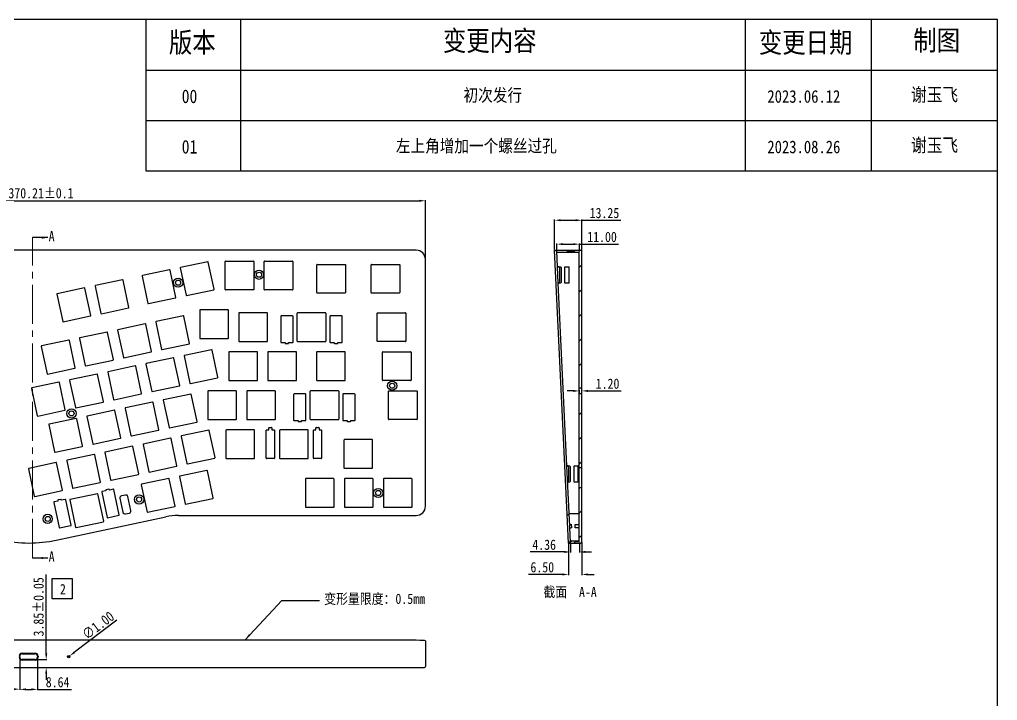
# Model space of a CAD drawing. Header units: millimetres. Extents: x 207 to 1122, y -188 to 518.
# Drawn here: x 644.2 to 1121.7, y 126 to 458.5 of the extents above; entities that cross this region are included whole.
import ezdxf

# ---------------------------------------------------------------- set-up
doc = ezdxf.new("R2010")
doc.units = ezdxf.units.MM
doc.header["$PDMODE"] = 3
doc.header["$PDSIZE"] = 8
doc.linetypes.add('CENTER2', pattern=[28.575, 19.05, -3.175, 3.175, -3.175])
doc.layers.get('0').update_dxf_attribs({"linetype": 'CONTINUOUS'})
doc.layers.get('Defpoints').update_dxf_attribs({"linetype": 'CONTINUOUS'})
doc.layers.add('中心线', color=1, linetype='CENTER2', lineweight=20)
for name, color, linetype in [('产品图形', 7, 'CONTINUOUS'), ('图框', 7, 'CONTINUOUS'), ('标注尺寸', 2, 'CONTINUOUS')]:
    doc.layers.add(name, color=color, linetype=linetype)
doc.styles.get("Standard").update_dxf_attribs({"font": '', "width": 0.85, "height": 5})
doc.styles.get('Standard').set_extended_font_data('SimSun')
doc.dimstyles.get("Standard").update_dxf_attribs({"dimtxt": 5, "dimasz": 3, "dimexe": 0.3, "dimexo": 0.3, "dimgap": 1, "dimtad": 1, "dimzin": 1, "dimdsep": 46, "dimtxsty": 'Standard', "dimcen": 0.09, "dimclrd": 3, "dimclre": 3, "dimclrt": 3, "dimadec": 0, "dimazin": 2, "dimtp": 0.01, "dimtm": 0.01, "dimtfac": 1, "dimtofl": 0, "dimtmove": 0, "dimatfit": 3, "dimfxl": 0, "dimtolj": 1, "dimarcsym": 0})

# ---------------------------------------------------------------- blocks, each defined once
blk = doc.blocks.new('*D28')
at = {"layer": 'Defpoints', "color": 0}
for p in [(842.37, 369.98), (472.16, 341.38), (842.37, 341.38)]:
    blk.add_point(p, dxfattribs=at)
at = {"layer": '标注尺寸', "color": 3, "lineweight": -2}
for p, q in [((472.16, 341.68), (472.16, 370.28)), ((475.16, 369.98), (839.37, 369.98)), ((842.37, 341.68), (842.37, 370.28))]:
    blk.add_line(p, q, dxfattribs=at)
at = {"layer": '标注尺寸', "color": 3}
for points in [[(475.16, 370.48), (475.16, 369.48), (472.16, 369.98)], [(839.37, 370.48), (839.37, 369.48), (842.37, 369.98)]]:
    blk.add_solid(points, dxfattribs=at)
at = {"layer": '标注尺寸', "color": 3, "insert": (654.69, 373.68), "char_height": 5, "attachment_point": 5}
blk.add_mtext('\\A1;370.21%%P0.1', dxfattribs=at)
blk = doc.blocks.new('*D36')
at = {"layer": 'Defpoints', "color": 0}
for p in [(667.83, 147.1), (668.62, 147.7)]:
    blk.add_point(p, dxfattribs=at)
at = {"layer": '标注尺寸', "color": 3, "lineweight": -2}
for p, q in [((691.74, 165.24), (671.01, 149.52)), ((668.14, 147.4), (668.32, 147.4)), ((668.23, 147.31), (668.23, 147.49))]:
    blk.add_line(p, q, dxfattribs=at)
at = {"layer": '标注尺寸', "color": 3}
blk.add_solid([(670.71, 149.92), (671.32, 149.12), (668.62, 147.7)], dxfattribs=at)
at = {"layer": '标注尺寸', "color": 3, "insert": (682.58, 162.68), "char_height": 5, "attachment_point": 5, "rotation": 37.1842}
blk.add_mtext('\\A1;∅1.00', dxfattribs=at)
blk = doc.blocks.new('*D40')
at = {"layer": 'Defpoints', "color": 0}
for p in [(917.54, 348.81), (906.53, 344.88), (917.54, 344.88)]:
    blk.add_point(p, dxfattribs=at)
at = {"layer": '标注尺寸', "color": 3, "lineweight": -2}
for p, q in [((906.53, 345.18), (906.53, 349.11)), ((909.53, 348.81), (914.54, 348.81)), ((917.54, 345.18), (917.54, 349.11)), ((917.54, 348.81), (936.73, 348.81))]:
    blk.add_line(p, q, dxfattribs=at)
at = {"layer": '标注尺寸', "color": 3}
for points in [[(909.53, 349.31), (909.53, 348.31), (906.53, 348.81)], [(914.54, 349.31), (914.54, 348.31), (917.54, 348.81)]]:
    blk.add_solid(points, dxfattribs=at)
at = {"layer": '标注尺寸', "color": 3, "insert": (928.63, 352.31), "char_height": 5, "attachment_point": 5}
blk.add_mtext('\\A1;11.00', dxfattribs=at)
blk = doc.blocks.new('*D41')
at = {"layer": 'Defpoints', "color": 0}
for p in [(905.48, 360.49), (905.48, 345.88), (918.74, 345.38)]:
    blk.add_point(p, dxfattribs=at)
at = {"layer": '标注尺寸', "color": 3, "lineweight": -2}
for p, q in [((905.48, 346.18), (905.48, 360.79)), ((908.48, 360.49), (915.74, 360.49)), ((918.74, 345.68), (918.74, 360.79)), ((918.74, 360.49), (937.86, 360.49))]:
    blk.add_line(p, q, dxfattribs=at)
at = {"layer": '标注尺寸', "color": 3}
for points in [[(908.48, 360.99), (908.48, 359.99), (905.48, 360.49)], [(915.74, 360.99), (915.74, 359.99), (918.74, 360.49)]]:
    blk.add_solid(points, dxfattribs=at)
at = {"layer": '标注尺寸', "color": 3, "insert": (929.8, 363.99), "char_height": 5, "attachment_point": 5}
blk.add_mtext('\\A1;13.25', dxfattribs=at)
blk = doc.blocks.new('*D42')
at = {"layer": 'Defpoints', "color": 0}
for p in [(913.18, 203.29), (917.54, 203.39), (913.18, 198.52)]:
    blk.add_point(p, dxfattribs=at)
at = {"layer": '标注尺寸', "color": 3, "lineweight": -2}
for p, q in [((913.18, 202.99), (913.18, 198.22)), ((917.54, 203.09), (917.54, 198.22)), ((910.18, 198.52), (893.55, 198.52)), ((920.54, 198.52), (923.54, 198.52))]:
    blk.add_line(p, q, dxfattribs=at)
at = {"layer": '标注尺寸', "color": 3}
for points in [[(910.18, 199.02), (910.18, 198.02), (913.18, 198.52)], [(920.54, 199.02), (920.54, 198.02), (917.54, 198.52)]]:
    blk.add_solid(points, dxfattribs=at)
at = {"layer": '标注尺寸', "color": 3, "insert": (900.36, 202.02), "char_height": 5, "attachment_point": 5}
blk.add_mtext('\\A1;4.36', dxfattribs=at)
blk = doc.blocks.new('*D43')
at = {"layer": 'Defpoints', "color": 0}
for p in [(912.24, 202.89), (918.74, 203.39), (918.74, 187.54)]:
    blk.add_point(p, dxfattribs=at)
at = {"layer": '标注尺寸', "color": 3, "lineweight": -2}
for p, q in [((912.24, 202.59), (912.24, 187.24)), ((918.74, 203.09), (918.74, 187.24)), ((909.24, 187.54), (892.67, 187.54)), ((921.74, 187.54), (924.74, 187.54))]:
    blk.add_line(p, q, dxfattribs=at)
at = {"layer": '标注尺寸', "color": 3}
for points in [[(909.24, 188.04), (909.24, 187.04), (912.24, 187.54)], [(921.74, 188.04), (921.74, 187.04), (918.74, 187.54)]]:
    blk.add_solid(points, dxfattribs=at)
at = {"layer": '标注尺寸', "color": 3, "insert": (899.45, 191.04), "char_height": 5, "attachment_point": 5}
blk.add_mtext('\\A1;6.50', dxfattribs=at)
blk = doc.blocks.new('*D44')
at = {"layer": 'Defpoints', "color": 0}
for p in [(918.74, 277.15), (917.54, 275.82), (918.74, 275.82)]:
    blk.add_point(p, dxfattribs=at)
at = {"layer": '标注尺寸', "color": 3, "lineweight": -2}
for p, q in [((914.54, 277.15), (911.54, 277.15)), ((917.54, 276.12), (917.54, 277.45)), ((918.74, 276.12), (918.74, 277.45)), ((921.74, 277.15), (937.89, 277.15))]:
    blk.add_line(p, q, dxfattribs=at)
at = {"layer": '标注尺寸', "color": 3}
for points in [[(914.54, 277.65), (914.54, 276.65), (917.54, 277.15)], [(921.74, 277.65), (921.74, 276.65), (918.74, 277.15)]]:
    blk.add_solid(points, dxfattribs=at)
at = {"layer": '标注尺寸', "color": 3, "insert": (931.32, 280.65), "char_height": 5, "attachment_point": 5}
blk.add_mtext('\\A1;1.20', dxfattribs=at)
blk = doc.blocks.new('*D64')
at = {"layer": 'Defpoints', "color": 0}
for p in [(648.66, 145.97), (657.25, 142.12), (657.26, 142.12)]:
    blk.add_point(p, dxfattribs=at)
at = {"layer": '标注尺寸', "color": 3, "lineweight": -2}
for p, q in [((657.25, 148.97), (657.25, 187.56)), ((648.96, 145.97), (657.55, 145.97)), ((656.96, 142.12), (656.95, 142.12)), ((657.25, 139.12), (657.25, 136.12))]:
    blk.add_line(p, q, dxfattribs=at)
at = {"layer": '标注尺寸', "color": 3}
for points in [[(656.75, 148.97), (657.75, 148.97), (657.25, 145.97)], [(656.75, 139.12), (657.75, 139.12), (657.25, 142.12)]]:
    blk.add_solid(points, dxfattribs=at)
at = {"layer": '标注尺寸', "color": 3, "insert": (653.55, 171.73), "char_height": 5, "attachment_point": 5, "rotation": 90}
blk.add_mtext('\\A1;3.85%%P0.05', dxfattribs=at)
blk = doc.blocks.new('*D65')
at = {"layer": 'Defpoints', "color": 0}
for p in [(644.34, 147.12), (472.16, 142.62), (472.16, 131.53)]:
    blk.add_point(p, dxfattribs=at)
at = {"layer": '标注尺寸', "color": 3, "lineweight": -2}
for p, q in [((644.34, 146.82), (644.34, 131.23)), ((472.16, 142.32), (472.16, 131.23)), ((641.34, 131.53), (475.16, 131.53))]:
    blk.add_line(p, q, dxfattribs=at)
at = {"layer": '标注尺寸', "color": 3}
for points in [[(475.16, 132.03), (475.16, 131.03), (472.16, 131.53)], [(641.34, 132.03), (641.34, 131.03), (644.34, 131.53)]]:
    blk.add_solid(points, dxfattribs=at)
at = {"layer": '标注尺寸', "color": 3, "insert": (558.25, 135.03), "char_height": 5, "attachment_point": 5}
blk.add_mtext('\\A1;172.18', dxfattribs=at)
blk = doc.blocks.new('*D66')
at = {"layer": 'Defpoints', "color": 0}
for p in [(644.34, 147.12), (652.98, 147.12), (652.98, 131.43)]:
    blk.add_point(p, dxfattribs=at)
at = {"layer": '标注尺寸', "color": 3, "lineweight": -2}
for p, q in [((644.34, 146.82), (644.34, 131.13)), ((652.98, 146.82), (652.98, 131.13)), ((647.34, 131.43), (649.98, 131.43)), ((652.98, 131.43), (669.66, 131.43))]:
    blk.add_line(p, q, dxfattribs=at)
at = {"layer": '标注尺寸', "color": 3}
for points in [[(647.34, 131.93), (647.34, 130.93), (644.34, 131.43)], [(649.98, 131.93), (649.98, 130.93), (652.98, 131.43)]]:
    blk.add_solid(points, dxfattribs=at)
at = {"layer": '标注尺寸', "color": 3, "insert": (662.82, 134.93), "char_height": 5, "attachment_point": 5}
blk.add_mtext('\\A1;8.64', dxfattribs=at)

msp = doc.modelspace()

# ---------------------------------------------------------------- hatches: boundary and pattern name
at = {"linetype": 'Continuous'}
h = msp.add_hatch(dxfattribs=at)
h.set_pattern_fill('XSEC0001', color=2, scale=8.482561, angle=45, style=0, pattern_type=0)
h.set_pattern_definition([(45, (141.697, -150.428), (-5.99808, 5.99808), [])])
edge = h.paths.add_edge_path()
edge.add_line((918.736, 203.395), (918.736, 229.923))
edge.add_arc((918.236, 203.395), 0.5, 270, 360)
edge.add_line((912.236, 202.895), (918.236, 202.895))
edge.add_line((912.236, 202.895), (912.217, 203.295))
edge.add_line((913.181, 203.295), (912.217, 203.295))
edge.add_line((914.115, 203.895), (913.181, 203.295))
edge.add_line((915.536, 203.895), (914.115, 203.895))
edge.add_line((915.536, 203.895), (915.536, 203.395))
edge.add_line((917.536, 203.395), (915.536, 203.395))
edge.add_line((917.536, 203.395), (917.536, 229.923))
edge.add_line((917.536, 229.923), (918.736, 229.923))
edge = h.paths.add_edge_path()
edge.add_line((918.736, 239.719), (918.736, 275.816))
edge.add_line((917.536, 239.719), (918.736, 239.719))
edge.add_line((917.536, 239.719), (917.536, 275.816))
edge.add_line((917.536, 275.816), (918.736, 275.816))
edge = h.paths.add_edge_path()
edge.add_line((918.736, 278.672), (918.736, 345.381))
edge.add_line((917.536, 278.672), (918.736, 278.672))
edge.add_line((917.536, 278.672), (917.536, 344.881))
edge.add_line((917.536, 344.881), (915.136, 344.881))
edge.add_line((915.136, 344.881), (915.136, 345.381))
edge.add_line((915.636, 345.881), (915.136, 345.381))
edge.add_line((915.636, 345.881), (918.236, 345.881))
edge.add_arc((918.236, 345.381), 0.5, 0, 90)
edge = h.paths.add_edge_path()
edge.add_line((905.485, 345.881), (911.276, 345.881))
edge.add_line((911.276, 345.881), (911.776, 345.381))
edge.add_line((911.776, 344.881), (911.776, 345.381))
edge.add_line((911.776, 344.881), (906.533, 344.881))
edge.add_line((906.533, 344.881), (906.505, 345.481))
edge.add_line((906.505, 345.481), (905.504, 345.481))
edge.add_line((905.504, 345.481), (905.485, 345.881))

# ---------------------------------------------------------------- linework, layer by layer
at = {"color": 7, "linetype": 'Continuous'}
for p, q in [((837.868, 345.881), (476.659, 345.881)), ((911.578, 216.828), (905.485, 345.881)), ((905.485, 345.881), (918.236, 345.881)), ((906.505, 345.481), (905.504, 345.481)), ((907.245, 329.807), (906.505, 345.481)), ((906.533, 344.881), (917.536, 344.881)), ((911.276, 345.881), (911.776, 345.381)), ((911.776, 344.881), (911.776, 345.381)), ((915.136, 345.381), (911.776, 345.381)), ((915.636, 345.881), (915.136, 345.381)), ((915.136, 344.881), (915.136, 345.381)), ((917.536, 203.395), (917.536, 344.881)), ((918.736, 203.395), (918.736, 345.381)), ((736.157, 340.241), (722.854, 337.411)), ((739.224, 326.784), (736.394, 340.087)), ((744.62, 326.681), (744.62, 340.281)), ((744.82, 340.481), (758.42, 340.481)), ((758.62, 340.281), (758.62, 326.481)), ((763.67, 326.681), (763.67, 340.281)), ((763.87, 340.481), (777.47, 340.481)), ((777.67, 340.281), (777.67, 326.681)), ((842.368, 220.836), (842.368, 341.381)), ((717.524, 336.276), (704.221, 333.446)), ((720.591, 322.82), (717.761, 336.122)), ((722.7, 337.173), (725.531, 323.871)), ((789.319, 325.136), (789.319, 338.736)), ((789.519, 338.936), (803.319, 338.936)), ((803.319, 338.936), (803.319, 325.136)), ((815.864, 325.136), (815.864, 338.736)), ((816.064, 338.936), (829.664, 338.936)), ((829.864, 338.736), (829.864, 325.136)), ((907.767, 337.76), (906.869, 337.76)), ((907.885, 337.26), (907.885, 330.26)), ((908.885, 330.26), (908.885, 337.26)), ((910.536, 329.736), (910.536, 337.736)), ((910.536, 337.736), (912.536, 337.736)), ((912.536, 329.736), (912.536, 337.736)), ((694.563, 331.391), (681.26, 328.561)), ((697.63, 317.935), (694.8, 331.237)), ((704.067, 333.209), (706.898, 319.907)), ((911.457, 240.605), (907.247, 329.76)), ((907.767, 329.76), (907.247, 329.76)), ((912.536, 329.736), (910.536, 329.736)), ((675.93, 327.427), (662.627, 324.597)), ((678.997, 313.971), (676.167, 327.273)), ((681.106, 328.324), (683.936, 315.022)), ((725.768, 323.717), (739.07, 326.547)), ((758.62, 326.481), (744.82, 326.481)), ((777.47, 326.481), (763.87, 326.481)), ((803.119, 324.936), (789.519, 324.936)), ((829.664, 324.936), (816.064, 324.936)), ((662.473, 324.36), (665.303, 311.058)), ((707.135, 319.753), (720.437, 322.583)), ((684.174, 314.868), (697.476, 317.698)), ((732.218, 316.536), (732.218, 302.936)), ((746.018, 316.736), (732.418, 316.736)), ((746.218, 302.936), (746.218, 316.536)), ((765.068, 315.266), (751.468, 315.266)), ((793.618, 315.266), (780.018, 315.266)), ((819.064, 315.266), (832.664, 315.266)), ((665.541, 310.904), (678.843, 313.734)), ((710.767, 310.751), (713.597, 297.448)), ((724.223, 313.818), (710.921, 310.988)), ((727.29, 300.362), (724.46, 313.664)), ((751.268, 315.066), (751.268, 301.466)), ((765.268, 301.466), (765.268, 315.066)), ((771.768, 313.573), (771.768, 300.973)), ((777.568, 313.773), (771.968, 313.773)), ((777.768, 300.973), (777.768, 313.573)), ((779.818, 301.466), (779.818, 315.066)), ((793.818, 315.066), (793.818, 301.466)), ((795.768, 313.573), (795.768, 300.973)), ((801.568, 313.773), (795.968, 313.773)), ((801.768, 300.973), (801.768, 313.573)), ((818.864, 301.466), (818.864, 315.066)), ((832.864, 315.066), (832.864, 301.466)), ((686.957, 305.89), (673.655, 303.059)), ((690.024, 292.433), (687.194, 305.736)), ((692.134, 306.786), (694.964, 293.484)), ((705.59, 309.854), (692.288, 307.024)), ((708.657, 296.397), (705.827, 309.7)), ((668.324, 301.925), (655.022, 299.095)), ((671.391, 288.469), (668.561, 301.771)), ((673.501, 302.822), (676.331, 289.52)), ((732.418, 302.736), (746.018, 302.736)), ((751.468, 301.266), (765.068, 301.266)), ((780.018, 301.266), (793.618, 301.266)), ((832.664, 301.266), (819.064, 301.266)), ((654.868, 298.858), (657.698, 285.556)), ((695.201, 293.33), (708.503, 296.16)), ((713.834, 297.294), (727.136, 300.124)), ((738.017, 297.276), (724.715, 294.446)), ((741.084, 283.82), (738.254, 297.122)), ((746.418, 296.016), (746.418, 282.416)), ((760.218, 296.216), (746.618, 296.216)), ((760.418, 282.416), (760.418, 296.016)), ((765.468, 296.016), (765.468, 282.416)), ((779.268, 296.216), (765.668, 296.216)), ((771.968, 300.773), (773.918, 300.773)), ((773.918, 300.773), (773.918, 300.473)), ((774.118, 300.273), (775.418, 300.273)), ((775.618, 300.773), (777.568, 300.773)), ((775.618, 300.473), (775.618, 300.773)), ((779.468, 282.416), (779.468, 296.016)), ((789.268, 296.016), (789.268, 282.416)), ((803.068, 296.216), (789.468, 296.216)), ((795.968, 300.773), (797.918, 300.773)), ((797.918, 300.773), (797.918, 300.473)), ((798.118, 300.273), (799.418, 300.273)), ((799.618, 300.773), (801.568, 300.773)), ((799.618, 300.473), (799.618, 300.773)), ((803.268, 282.416), (803.268, 296.016)), ((821.368, 282.416), (821.368, 296.016)), ((821.568, 296.216), (835.168, 296.216)), ((835.368, 296.016), (835.368, 282.416)), ((676.568, 289.366), (689.87, 292.196)), ((719.384, 293.312), (706.082, 290.482)), ((722.451, 279.856), (719.621, 293.158)), ((724.561, 294.209), (727.391, 280.907)), ((657.935, 285.402), (671.237, 288.232)), ((700.751, 289.348), (687.449, 286.518)), ((703.818, 275.892), (700.988, 289.194)), ((705.928, 290.245), (708.758, 276.942)), ((668.662, 282.316), (671.492, 269.014)), ((682.118, 285.384), (668.816, 282.554)), ((685.185, 271.927), (682.355, 285.23)), ((687.295, 286.281), (690.125, 272.978)), ((727.628, 280.753), (740.93, 283.583)), ((746.618, 282.216), (760.218, 282.216)), ((765.668, 282.216), (779.268, 282.216)), ((789.468, 282.216), (803.068, 282.216)), ((835.168, 282.216), (821.568, 282.216)), ((650.029, 278.352), (652.859, 265.05)), ((663.485, 281.42), (650.183, 278.589)), ((666.552, 267.963), (663.722, 281.266)), ((708.995, 276.788), (722.297, 279.619)), ((736.118, 276.966), (736.118, 263.366)), ((749.918, 277.166), (736.318, 277.166)), ((750.118, 263.366), (750.118, 276.966)), ((755.168, 276.966), (755.168, 263.366)), ((768.968, 277.166), (755.368, 277.166)), ((769.168, 263.366), (769.168, 276.966)), ((786.098, 263.366), (786.098, 276.966)), ((799.898, 277.166), (786.298, 277.166)), ((800.098, 276.966), (800.098, 263.366)), ((824.368, 263.366), (824.368, 276.966)), ((824.568, 277.166), (838.168, 277.166)), ((838.368, 276.966), (838.368, 263.366)), ((917.536, 278.672), (918.736, 278.672)), ((690.362, 272.824), (703.664, 275.654)), ((714.401, 272.571), (717.231, 259.269)), ((727.857, 275.638), (714.555, 272.808)), ((730.925, 262.182), (728.095, 275.484)), ((778.048, 275.473), (778.048, 262.873)), ((783.848, 275.673), (778.248, 275.673)), ((784.048, 262.873), (784.048, 275.473)), ((802.048, 275.473), (802.048, 262.873)), ((807.848, 275.673), (802.248, 275.673)), ((808.048, 262.873), (808.048, 275.473)), ((917.536, 275.816), (918.736, 275.816)), ((653.096, 264.896), (666.398, 267.726)), ((671.729, 268.86), (685.031, 271.69)), ((690.591, 267.71), (677.289, 264.88)), ((693.659, 254.254), (690.829, 267.556)), ((695.768, 268.607), (698.598, 255.305)), ((709.224, 271.674), (695.922, 268.844)), ((712.292, 258.218), (709.462, 271.52)), ((671.958, 263.746), (658.656, 260.916)), ((675.026, 250.29), (672.196, 263.592)), ((677.135, 264.643), (679.965, 251.34)), ((736.318, 263.166), (749.918, 263.166)), ((755.368, 263.166), (768.968, 263.166)), ((778.248, 262.673), (780.198, 262.673)), ((780.198, 262.673), (780.198, 262.373)), ((781.898, 262.673), (783.848, 262.673)), ((781.898, 262.373), (781.898, 262.673)), ((786.298, 263.166), (799.898, 263.166)), ((802.248, 262.673), (804.198, 262.673)), ((804.198, 262.673), (804.198, 262.373)), ((805.898, 262.673), (807.848, 262.673)), ((805.898, 262.373), (805.898, 262.673)), ((838.168, 263.166), (824.568, 263.166)), ((658.502, 260.679), (661.332, 247.376)), ((698.835, 255.151), (712.138, 257.981)), ((717.468, 259.115), (730.771, 261.945)), ((736.604, 258.023), (723.302, 255.193)), ((739.672, 244.567), (736.842, 257.869)), ((745.018, 257.916), (745.018, 244.316)), ((758.818, 258.116), (745.218, 258.116)), ((759.018, 244.316), (759.018, 257.916)), ((764.718, 244.316), (764.718, 257.916)), ((764.918, 258.116), (765.968, 258.116)), ((765.968, 258.116), (765.968, 259.166)), ((766.168, 259.366), (767.268, 259.366)), ((767.468, 259.166), (767.468, 258.116)), ((767.468, 258.116), (768.518, 258.116)), ((768.718, 257.916), (768.718, 244.316)), ((771.218, 257.916), (771.218, 244.316)), ((785.018, 258.116), (771.418, 258.116)), ((780.398, 262.173), (781.698, 262.173)), ((785.218, 244.316), (785.218, 257.916)), ((787.718, 244.316), (787.718, 257.916)), ((787.918, 258.116), (788.968, 258.116)), ((788.968, 258.116), (788.968, 259.166)), ((789.168, 259.366), (790.268, 259.366)), ((790.468, 259.166), (790.468, 258.116)), ((790.468, 258.116), (791.518, 258.116)), ((791.718, 257.916), (791.718, 244.316)), ((804.398, 262.173), (805.698, 262.173)), ((680.202, 251.186), (693.505, 254.017)), ((717.971, 254.059), (704.669, 251.229)), ((721.039, 240.603), (718.209, 253.905)), ((723.148, 254.956), (725.978, 241.653)), ((802.618, 253.166), (802.618, 239.566)), ((816.418, 253.366), (802.818, 253.366)), ((816.618, 239.566), (816.618, 253.166)), ((661.569, 247.222), (674.872, 250.052)), ((699.338, 250.095), (686.036, 247.265)), ((702.406, 236.638), (699.576, 249.941)), ((704.515, 250.991), (707.345, 237.689)), ((680.705, 246.13), (667.403, 243.3)), ((683.773, 232.674), (680.943, 245.976)), ((685.882, 247.027), (688.712, 233.725)), ((726.215, 241.499), (739.518, 244.329)), ((745.218, 244.116), (758.818, 244.116)), ((768.518, 244.116), (764.918, 244.116)), ((771.418, 244.116), (785.018, 244.116)), ((791.518, 244.116), (787.918, 244.116)), ((648.616, 239.099), (651.446, 225.797)), ((662.073, 242.166), (648.77, 239.336)), ((665.14, 228.71), (662.31, 242.012)), ((667.249, 243.063), (670.079, 229.761)), ((707.582, 237.535), (720.885, 240.365)), ((802.818, 239.366), (816.418, 239.366)), ((912.057, 240.605), (911.457, 240.605)), ((912.552, 217.414), (911.458, 240.571)), ((912.175, 240.105), (912.175, 233.105)), ((913.175, 233.105), (913.175, 240.105)), ((915.036, 240.581), (917.036, 240.581)), ((915.036, 232.581), (915.036, 240.581)), ((917.036, 232.581), (917.036, 240.581)), ((917.536, 239.719), (918.736, 239.719)), ((688.949, 233.571), (702.252, 236.401)), ((717.087, 234.394), (703.785, 231.564)), ((720.155, 220.938), (717.325, 234.24)), ((722.264, 235.291), (725.094, 221.989)), ((735.72, 238.359), (722.418, 235.528)), ((738.788, 224.902), (735.958, 238.205)), ((783.768, 234.116), (783.768, 220.516)), ((797.568, 234.316), (783.968, 234.316)), ((797.768, 220.516), (797.768, 234.116)), ((802.818, 234.116), (802.818, 220.516)), ((816.618, 234.316), (803.018, 234.316)), ((816.818, 220.516), (816.818, 234.116)), ((821.868, 234.116), (821.868, 220.516)), ((835.668, 234.316), (822.068, 234.316)), ((835.868, 220.516), (835.868, 234.116)), ((670.316, 229.607), (683.619, 232.437)), ((687.807, 229.185), (686.536, 228.914)), ((703.631, 231.327), (706.461, 218.025)), ((912.057, 232.605), (911.835, 232.605)), ((917.036, 232.581), (915.036, 232.581)), ((917.536, 229.923), (918.736, 229.923)), ((651.684, 225.643), (664.986, 228.473)), ((682.244, 226.981), (668.942, 224.151)), ((685.311, 213.525), (682.481, 226.827)), ((684.383, 227.741), (687.005, 215.416)), ((686.411, 228.377), (684.537, 227.978)), ((686.394, 228.699), (686.411, 228.377)), ((690.014, 229.143), (688.073, 228.73)), ((688.073, 228.73), (688.073, 229.033)), ((692.873, 216.665), (690.251, 228.989)), ((693.255, 224.721), (694.712, 217.874)), ((695.982, 226.323), (694.025, 225.907)), ((698.624, 218.706), (697.168, 225.553)), ((725.331, 221.835), (738.634, 224.665)), ((660.908, 222.746), (663.53, 210.422)), ((662.936, 223.382), (661.062, 222.984)), ((662.919, 223.705), (662.936, 223.382)), ((664.333, 224.191), (663.061, 223.92)), ((666.54, 224.149), (664.598, 223.736)), ((664.598, 223.736), (664.598, 224.039)), ((669.399, 211.671), (666.777, 223.995)), ((668.788, 223.914), (671.618, 210.612)), ((706.698, 217.871), (720.001, 220.701)), ((783.968, 220.316), (797.568, 220.316)), ((803.018, 220.316), (816.618, 220.316)), ((822.068, 220.316), (835.668, 220.316)), ((662.163, 204.306), (715.62, 215.679)), ((687.242, 215.262), (692.719, 216.428)), ((695.898, 217.104), (697.854, 217.52)), ((721.863, 216.336), (837.868, 216.336)), ((911.583, 216.736), (912.584, 216.736)), ((912.236, 202.895), (911.583, 216.736)), ((912.556, 217.336), (917.536, 217.336)), ((912.841, 211.288), (912.556, 217.336)), ((663.767, 210.268), (669.245, 211.434)), ((671.855, 210.458), (685.157, 213.288)), ((912.864, 210.348), (912.82, 211.279)), ((913.217, 203.318), (912.885, 210.349)), ((913.809, 210.437), (913.738, 211.928)), ((915.536, 211.999), (917.536, 211.999)), ((915.536, 210.334), (915.536, 211.999)), ((917.536, 210.334), (915.536, 210.334)), ((913.181, 203.295), (912.217, 203.295)), ((912.236, 202.895), (918.236, 202.895)), ((914.115, 203.895), (913.181, 203.295)), ((913.19, 203.895), (917.536, 203.895)), ((915.536, 203.895), (915.536, 203.395)), ((917.536, 203.395), (915.536, 203.395)), ((837.868, 155.373), (476.659, 155.373)), ((842.368, 155.16), (842.368, 142.622)), ((645.486, 149.132), (651.826, 149.132)), ((645.486, 148.832), (651.826, 148.832)), ((644.336, 147.122), (644.336, 147.682)), ((651.826, 145.972), (645.486, 145.972)), ((651.826, 145.672), (645.486, 145.672)), ((652.976, 147.682), (652.976, 147.122)), ((653.276, 147.682), (653.276, 147.122)), ((472.659, 142.122), (841.868, 142.122))]:
    msp.add_line(p, q, dxfattribs=at)
for centre, radius in [((761.145, 333.881), 2.25), ((761.145, 333.881), 1.25), ((721.646, 329.997), 2.25), ((721.646, 329.997), 1.25), ((826.168, 279.691), 2.25), ((826.168, 279.691), 1.25), ((669.591, 266.158), 2.25), ((669.591, 266.158), 1.25), ((819.343, 227.316), 2.25), ((702.601, 224.156), 2.25), ((702.601, 224.156), 1.25), ((819.343, 227.316), 1.25), ((657.976, 214.662), 2.25), ((657.976, 214.662), 1.25), ((668.226, 147.402), 0.5)]:
    msp.add_circle(centre, radius, dxfattribs=at)
for centre, radius, start, end in [((837.868, 341.381), 4.5, 0, 90), ((918.236, 345.381), 0.5, 0, 90), ((736.198, 340.045), 0.2, 12.01059, 102.01059), ((744.82, 340.281), 0.2, 90, 180), ((758.42, 340.281), 0.2, 0, 90), ((763.87, 340.281), 0.2, 90, 180), ((777.47, 340.281), 0.2, 0, 90), ((717.565, 336.081), 0.2, 12.01059, 102.01059), ((722.896, 337.215), 0.2, 102.01059, 192.01059), ((789.519, 338.736), 0.2, 90, 180), ((816.064, 338.736), 0.2, 90, 180), ((829.664, 338.736), 0.2, 0, 90), ((694.604, 331.196), 0.2, 12.01059, 102.01059), ((704.263, 333.251), 0.2, 102.01059, 192.01059), ((675.971, 327.232), 0.2, 12.01059, 102.01059), ((681.302, 328.366), 0.2, 102.01059, 192.01059), ((739.028, 326.743), 0.2, 282.01059, 12.01059), ((744.82, 326.681), 0.2, 180, 270), ((763.87, 326.681), 0.2, 180, 270), ((777.47, 326.681), 0.2, 270, 0), ((789.519, 325.136), 0.2, 180, 270), ((803.119, 325.136), 0.2, 270, 0), ((816.064, 325.136), 0.2, 180, 270), ((829.664, 325.136), 0.2, 270, 0), ((662.669, 324.402), 0.2, 102.01059, 192.01059), ((707.093, 319.948), 0.2, 192.01059, 282.01059), ((720.395, 322.779), 0.2, 282.01059, 12.01059), ((725.726, 323.913), 0.2, 192.01059, 282.01059), ((697.434, 317.894), 0.2, 282.01059, 12.01059), ((732.418, 316.536), 0.2, 90, 180), ((746.018, 316.536), 0.2, 0, 90), ((751.468, 315.066), 0.2, 90, 180), ((765.068, 315.066), 0.2, 0, 90), ((780.018, 315.066), 0.2, 90, 180), ((793.618, 315.066), 0.2, 0, 90), ((819.064, 315.066), 0.2, 90, 180), ((832.664, 315.066), 0.2, 0, 90), ((665.499, 311.099), 0.2, 192.01059, 282.01059), ((678.801, 313.929), 0.2, 282.01059, 12.01059), ((684.132, 315.064), 0.2, 192.01059, 282.01059), ((710.962, 310.792), 0.2, 102.01059, 192.01059), ((724.265, 313.622), 0.2, 12.01059, 102.01059), ((771.968, 313.573), 0.2, 90, 180), ((777.568, 313.573), 0.2, 0, 90), ((795.968, 313.573), 0.2, 90, 180), ((801.568, 313.573), 0.2, 0, 90), ((686.999, 305.694), 0.2, 12.01059, 102.01059), ((692.329, 306.828), 0.2, 102.01059, 192.01059), ((705.632, 309.658), 0.2, 12.01059, 102.01059), ((668.366, 301.73), 0.2, 12.01059, 102.01059), ((673.696, 302.864), 0.2, 102.01059, 192.01059), ((732.418, 302.936), 0.2, 180, 270), ((746.018, 302.936), 0.2, 270, 0), ((751.468, 301.466), 0.2, 180, 270), ((765.068, 301.466), 0.2, 270, 0), ((771.968, 300.973), 0.2, 180, 270), ((777.568, 300.973), 0.2, 270, 0), ((780.018, 301.466), 0.2, 180, 270), ((793.618, 301.466), 0.2, 270, 0), ((795.968, 300.973), 0.2, 180, 270), ((801.568, 300.973), 0.2, 270, 0), ((819.064, 301.466), 0.2, 180, 270), ((832.664, 301.466), 0.2, 270, 0), ((655.063, 298.9), 0.2, 102.01059, 192.01059), ((708.462, 296.356), 0.2, 282.01059, 12.01059), ((713.792, 297.49), 0.2, 192.01059, 282.01059), ((727.095, 300.32), 0.2, 282.01059, 12.01059), ((738.059, 297.081), 0.2, 12.01059, 102.01059), ((746.618, 296.016), 0.2, 90, 180), ((760.218, 296.016), 0.2, 0, 90), ((765.668, 296.016), 0.2, 90, 180), ((774.118, 300.473), 0.2, 180, 270), ((775.418, 300.473), 0.2, 270, 0), ((779.268, 296.016), 0.2, 0, 90), ((789.468, 296.016), 0.2, 90, 180), ((798.118, 300.473), 0.2, 180, 270), ((799.418, 300.473), 0.2, 270, 0), ((803.068, 296.016), 0.2, 0, 90), ((821.568, 296.016), 0.2, 90, 180), ((835.168, 296.016), 0.2, 0, 90), ((689.829, 292.392), 0.2, 282.01059, 12.01059), ((695.159, 293.526), 0.2, 192.01059, 282.01059), ((719.426, 293.116), 0.2, 12.01059, 102.01059), ((724.756, 294.251), 0.2, 102.01059, 192.01059), ((671.196, 288.427), 0.2, 282.01059, 12.01059), ((676.526, 289.562), 0.2, 192.01059, 282.01059), ((687.49, 286.322), 0.2, 102.01059, 192.01059), ((700.793, 289.152), 0.2, 12.01059, 102.01059), ((706.123, 290.286), 0.2, 102.01059, 192.01059), ((657.893, 285.597), 0.2, 192.01059, 282.01059), ((668.857, 282.358), 0.2, 102.01059, 192.01059), ((682.16, 285.188), 0.2, 12.01059, 102.01059), ((740.889, 283.778), 0.2, 282.01059, 12.01059), ((746.618, 282.416), 0.2, 180, 270), ((760.218, 282.416), 0.2, 270, 0), ((765.668, 282.416), 0.2, 180, 270), ((779.268, 282.416), 0.2, 270, 0), ((789.468, 282.416), 0.2, 180, 270), ((803.068, 282.416), 0.2, 270, 0), ((821.568, 282.416), 0.2, 180, 270), ((835.168, 282.416), 0.2, 270, 0), ((650.224, 278.394), 0.2, 102.01059, 192.01059), ((663.527, 281.224), 0.2, 12.01059, 102.01059), ((708.953, 276.984), 0.2, 192.01059, 282.01059), ((722.256, 279.814), 0.2, 282.01059, 12.01059), ((727.586, 280.948), 0.2, 192.01059, 282.01059), ((736.318, 276.966), 0.2, 90, 180), ((749.918, 276.966), 0.2, 0, 90), ((755.368, 276.966), 0.2, 90, 180), ((768.968, 276.966), 0.2, 0, 90), ((786.298, 276.966), 0.2, 90, 180), ((799.898, 276.966), 0.2, 0, 90), ((824.568, 276.966), 0.2, 90, 180), ((838.168, 276.966), 0.2, 0, 90), ((690.32, 273.02), 0.2, 192.01059, 282.01059), ((703.623, 275.85), 0.2, 282.01059, 12.01059), ((714.597, 272.613), 0.2, 102.01059, 192.01059), ((727.899, 275.443), 0.2, 12.01059, 102.01059), ((778.248, 275.473), 0.2, 90, 180), ((783.848, 275.473), 0.2, 0, 90), ((802.248, 275.473), 0.2, 90, 180), ((807.848, 275.473), 0.2, 0, 90), ((666.357, 267.922), 0.2, 282.01059, 12.01059), ((671.687, 269.056), 0.2, 192.01059, 282.01059), ((684.99, 271.886), 0.2, 282.01059, 12.01059), ((690.633, 267.514), 0.2, 12.01059, 102.01059), ((695.964, 268.649), 0.2, 102.01059, 192.01059), ((709.266, 271.479), 0.2, 12.01059, 102.01059), ((653.055, 265.092), 0.2, 192.01059, 282.01059), ((672, 263.55), 0.2, 12.01059, 102.01059), ((677.331, 264.684), 0.2, 102.01059, 192.01059), ((736.318, 263.366), 0.2, 180, 270), ((749.918, 263.366), 0.2, 270, 0), ((755.368, 263.366), 0.2, 180, 270), ((768.968, 263.366), 0.2, 270, 0), ((778.248, 262.873), 0.2, 180, 270), ((783.848, 262.873), 0.2, 270, 0), ((786.298, 263.366), 0.2, 180, 270), ((799.898, 263.366), 0.2, 270, 0), ((802.248, 262.873), 0.2, 180, 270), ((807.848, 262.873), 0.2, 270, 0), ((824.568, 263.366), 0.2, 180, 270), ((838.168, 263.366), 0.2, 270, 0), ((658.698, 260.72), 0.2, 102.01059, 192.01059), ((712.096, 258.176), 0.2, 282.01059, 12.01059), ((717.427, 259.31), 0.2, 192.01059, 282.01059), ((730.729, 262.14), 0.2, 282.01059, 12.01059), ((736.646, 257.827), 0.2, 12.01059, 102.01059), ((745.218, 257.916), 0.2, 90, 180), ((758.818, 257.916), 0.2, 0, 90), ((764.918, 257.916), 0.2, 90, 180), ((766.168, 259.166), 0.2, 90, 180), ((767.268, 259.166), 0.2, 0, 90), ((768.518, 257.916), 0.2, 0, 90), ((771.418, 257.916), 0.2, 90, 180), ((780.398, 262.373), 0.2, 180, 270), ((781.698, 262.373), 0.2, 270, 0), ((785.018, 257.916), 0.2, 0, 90), ((787.918, 257.916), 0.2, 90, 180), ((789.168, 259.166), 0.2, 90, 180), ((790.268, 259.166), 0.2, 0, 90), ((791.518, 257.916), 0.2, 0, 90), ((804.398, 262.373), 0.2, 180, 270), ((805.698, 262.373), 0.2, 270, 0), ((693.463, 254.212), 0.2, 282.01059, 12.01059), ((698.794, 255.346), 0.2, 192.01059, 282.01059), ((718.013, 253.863), 0.2, 12.01059, 102.01059), ((723.344, 254.997), 0.2, 102.01059, 192.01059), ((802.818, 253.166), 0.2, 90, 180), ((816.418, 253.166), 0.2, 0, 90), ((674.83, 250.248), 0.2, 282.01059, 12.01059), ((680.161, 251.382), 0.2, 192.01059, 282.01059), ((699.38, 249.899), 0.2, 12.01059, 102.01059), ((704.711, 251.033), 0.2, 102.01059, 192.01059), ((661.528, 247.418), 0.2, 192.01059, 282.01059), ((680.747, 245.935), 0.2, 12.01059, 102.01059), ((686.078, 247.069), 0.2, 102.01059, 192.01059), ((739.476, 244.525), 0.2, 282.01059, 12.01059), ((745.218, 244.316), 0.2, 180, 270), ((758.818, 244.316), 0.2, 270, 0), ((764.918, 244.316), 0.2, 180, 270), ((768.518, 244.316), 0.2, 270, 0), ((771.418, 244.316), 0.2, 180, 270), ((785.018, 244.316), 0.2, 270, 0), ((787.918, 244.316), 0.2, 180, 270), ((791.518, 244.316), 0.2, 270, 0), ((648.812, 239.141), 0.2, 102.01059, 192.01059), ((662.114, 241.971), 0.2, 12.01059, 102.01059), ((667.445, 243.105), 0.2, 102.01059, 192.01059), ((720.843, 240.561), 0.2, 282.01059, 12.01059), ((726.174, 241.695), 0.2, 192.01059, 282.01059), ((802.818, 239.566), 0.2, 180, 270), ((816.418, 239.566), 0.2, 270, 0), ((702.21, 236.597), 0.2, 282.01059, 12.01059), ((707.541, 237.731), 0.2, 192.01059, 282.01059), ((717.129, 234.199), 0.2, 12.01059, 102.01059), ((722.46, 235.333), 0.2, 102.01059, 192.01059), ((735.762, 238.163), 0.2, 12.01059, 102.01059), ((783.968, 234.116), 0.2, 90, 180), ((797.568, 234.116), 0.2, 0, 90), ((803.018, 234.116), 0.2, 90, 180), ((816.618, 234.116), 0.2, 0, 90), ((822.068, 234.116), 0.2, 90, 180), ((835.668, 234.116), 0.2, 0, 90), ((670.275, 229.803), 0.2, 192.01059, 282.01059), ((683.577, 232.633), 0.2, 282.01059, 12.01059), ((687.849, 228.989), 0.2, 11.70816, 102.01059), ((688.908, 233.767), 0.2, 192.01059, 282.01059), ((703.827, 231.369), 0.2, 102.01059, 192.01059), ((651.642, 225.838), 0.2, 192.01059, 282.01059), ((664.944, 228.668), 0.2, 282.01059, 12.01059), ((682.286, 226.786), 0.2, 12.01059, 102.01059), ((684.578, 227.782), 0.2, 102.01059, 192.01059), ((686.577, 228.719), 0.2, 102.01059, 192.32881), ((690.056, 228.948), 0.2, 12.01059, 102.01059), ((694.234, 224.929), 1, 102.01059, 192.01059), ((696.19, 225.345), 1, 12.01059, 102.01059), ((738.592, 224.861), 0.2, 282.01059, 12.01059), ((661.104, 222.788), 0.2, 102.01059, 192.01059), ((663.103, 223.724), 0.2, 102.01059, 192.32881), ((664.374, 223.995), 0.2, 11.70816, 102.01059), ((666.581, 223.953), 0.2, 12.01059, 102.01059), ((668.983, 223.956), 0.2, 102.01059, 192.01059), ((719.959, 220.896), 0.2, 282.01059, 12.01059), ((725.29, 222.031), 0.2, 192.01059, 282.01059), ((783.968, 220.516), 0.2, 180, 270), ((797.568, 220.516), 0.2, 270, 0), ((803.018, 220.516), 0.2, 180, 270), ((816.618, 220.516), 0.2, 270, 0), ((822.068, 220.516), 0.2, 180, 270), ((835.668, 220.516), 0.2, 270, 0), ((837.868, 220.836), 4.5, 269.99996, 0), ((687.2, 215.458), 0.2, 192.01059, 282.01059), ((692.678, 216.623), 0.2, 282.01059, 12.01059), ((695.69, 218.082), 1, 192.01059, 282.01059), ((697.646, 218.498), 1, 282.01059, 12.01059), ((706.657, 218.066), 0.2, 192.01059, 282.01059), ((721.863, 186.336), 30, 89.99996, 102.01059), ((663.726, 210.464), 0.2, 192.01059, 282.01059), ((669.203, 211.629), 0.2, 282.01059, 12.01059), ((671.813, 210.653), 0.2, 192.01059, 282.01059), ((685.116, 213.484), 0.2, 282.01059, 12.01059), ((648.637, 267.883), 65, 258.07, 282.01059), ((918.236, 203.395), 0.5, 270, 0), ((645.486, 147.682), 1.45, 90, 180), ((645.486, 147.682), 1.15, 90, 180), ((651.826, 147.682), 1.45, 0, 90), ((651.826, 147.682), 1.15, 0, 90), ((645.486, 147.122), 1.45, 180, 270), ((645.486, 147.122), 1.15, 180, 270), ((651.826, 147.122), 1.45, 270, 0), ((651.826, 147.122), 1.15, 270, 0), ((841.868, 142.622), 0.5, 270, 0)]:
    msp.add_arc(centre, radius, start, end, dxfattribs=at)
for centre, major_axis, ratio, start_param, end_param in [((907.767, 337.26), (1.118, 0), 0.4472136, 0, 1.5707963), ((906.767, 330.26), (1.118, 0), 0.4472136, -1.1292253, 0), ((907.767, 330.26), (1.118, 0), 0.4472136, -1.5707963, 0), ((911.057, 240.105), (1.118, 0), 0.4472136, 0, 1.2036904), ((912.057, 240.105), (1.118, 0), 0.4472136, 0, 1.5707963), ((911.057, 233.105), (1.118, 0), 0.4472136, -0.8099373, 0), ((912.057, 233.105), (1.118, 0), 0.4472136, 4.712389, 6.2831853), ((837.868, 155.16), (4.5, 0), 0.0472171, 0, 1.5707963)]:
    msp.add_ellipse(centre, major_axis=major_axis, ratio=ratio, start_param=start_param, end_param=end_param, dxfattribs=at)
for points, knots in [([(906.87, 337.757), (907.05, 337.754), (907.395, 337.698), (907.764, 337.536), (907.851, 337.382)], [0, 0, 0, 0, 0.5044966, 1, 1, 1, 1]), ([(912.807, 212.011), (912.927, 212.012), (913.167, 212.002), (913.407, 212.013), (913.527, 212.013)], [0, 0, 0, 0, 0.5012623, 1, 1, 1, 1]), ([(912.885, 210.349), (913.006, 210.349), (913.245, 210.36), (913.485, 210.35), (913.605, 210.35)], [0, 0, 0, 0, 0.5005997, 1, 1, 1, 1]), ([(913.527, 212.013), (913.573, 211.989), (913.646, 211.996), (913.737, 211.953), (913.738, 211.928)], [0, 0, 0, 0, 0.67667, 1, 1, 1, 1]), ([(913.759, 210.39), (913.719, 210.375), (913.664, 210.375), (913.614, 210.355), (913.605, 210.35)], [0, 0, 0, 0, 0.8103642, 1, 1, 1, 1]), ([(913.809, 210.437), (913.809, 210.422), (913.788, 210.402), (913.767, 210.393), (913.759, 210.39)], [0, 0, 0, 0, 0.6319077, 1, 1, 1, 1])]:
    msp.add_open_spline(points, degree=3, knots=knots, dxfattribs=at)
msp.add_open_spline([(907.851, 337.382), (907.872, 337.345), (907.885, 337.302), (907.885, 337.26)], degree=3, dxfattribs=at)
at = {"layer": '中心线', "linetype": 'CENTER2'}
msp.add_line((650.568, 195.568), (650.568, 351.98), dxfattribs=at)
at = {"layer": '图框'}
for p, q in [((705.871, 458.472), (705.871, 384.552)), ((752.071, 458.472), (752.071, 384.552)), ((998.471, 458.472), (998.471, 384.552)), ((1060.071, 458.472), (1060.071, 384.552)), ((705.871, 433.832), (1121.67, 433.832)), ((705.871, 409.192), (1121.67, 409.192)), ((705.871, 384.552), (1121.67, 384.552))]:
    msp.add_line(p, q, dxfattribs=at)
msp.add_lwpolyline([(206.91, -188.328), (1121.67, -188.328), (1121.67, 458.472), (206.91, 458.472)], close=True, dxfattribs=at)
at = {"layer": '标注尺寸', "color": 1}
msp.add_lwpolyline([(660.126, 185.497), (669.926, 185.497), (669.926, 175.697), (660.126, 175.697)], close=True, dxfattribs=at)

# ---------------------------------------------------------------- texts
at = {"color": 2, "linetype": 'Continuous', "char_height": 5, "width": 187.425, "attachment_point": 3, "line_spacing_factor": 0.9}
for s, insert in [('截面  A-A', (926.044, 181.485)), ('变形量限度：0.5mm', (842.202, 178.157))]:
    msp.add_mtext(s, dxfattribs=dict(at, insert=insert))
at = {"layer": '中心线', "char_height": 5, "width": 16.58444, "attachment_point": 1}
for insert in [(658.458, 355.187), (658.458, 198.776)]:
    msp.add_mtext('A', dxfattribs=dict(at, insert=insert))
at = {"layer": '产品图形', "attachment_point": 1}
for s, insert, char_height, width in [('初次发行', (860.998, 424.643), 6.16, 30.54333), ('谢玉飞', (1079.496, 425.125), 6.6, 37.51431), ('00', (723.399, 424.304), 6.6, 14.0709), ('2023.06.12', (1009.344, 424.021), 6.16, 33.45045), ('谢玉飞', (1079.496, 400.485), 6.6, 37.51431), ('01', (723.399, 399.664), 6.6, 14.0709), ('左上角增加一个螺丝过孔', (827.969, 399.862), 6.16, 90.13345), ('2023.08.26', (1009.344, 399.381), 6.16, 33.45045)]:
    msp.add_mtext(s, dxfattribs=dict(at, insert=insert, char_height=char_height, width=width))
at = {"layer": '图框', "char_height": 9.856, "attachment_point": 1}
for s, insert, width in [('版本', (717.147, 452.263), 34.92372), ('{\\fSimSun|b0|i0|c134|p2;变更内容}', (850.93, 453.063), 57.38291), ('变更日期', (1005.17, 452.181), 49.90788), ('制图', (1080.594, 453.251), 37.36346)]:
    msp.add_mtext(s, dxfattribs=dict(at, insert=insert, width=width))
at = {"layer": '标注尺寸', "color": 1, "insert": (663.966, 182.874), "char_height": 5, "width": 5.95188, "attachment_point": 1}
msp.add_mtext('2', dxfattribs=at)

# ---------------------------------------------------------------- dimensions: what is measured, and where the dimension line sits
at = {"layer": '标注尺寸', "color": 1}
dim = msp.add_linear_dim(base=(842.368, 369.984), p1=(472.159, 341.381), p2=(842.368, 341.381), text='<>%%P0.1', dimstyle='Standard', dxfattribs=at)
dim.commit()
dim.dimension.update_dxf_attribs({"geometry": '*D28', "text_midpoint": (654.687, 369.984), "dimtype": 160})
for base, p1, p2, picture, middle in [((905.485, 360.489), (918.736, 345.381), (905.485, 345.881), '*D41', (929.799, 360.489)), ((918.736, 187.54), (912.236, 202.895), (918.736, 203.395), '*D43', (899.455, 187.54))]:
    dim = msp.add_linear_dim(base=base, p1=p1, p2=p2, dimstyle='Standard', dxfattribs=at)
    dim.commit()
    dim.dimension.update_dxf_attribs({"geometry": picture, "text_midpoint": middle, "dimtype": 160})
for base, p1, p2, picture, middle in [((917.536, 348.811), (906.533, 344.881), (917.536, 344.881), '*D40', (928.635, 352.311)), ((918.736, 277.149), (917.536, 275.816), (918.736, 275.816), '*D44', (931.315, 280.649)), ((913.18066, 198.51806), (917.53572, 203.39454), (913.18066, 203.29454), '*D42', (900.36362, 202.01806)), ((472.159, 131.526), (644.336, 147.122), (472.159, 142.622), '*D65', (558.247, 135.026)), ((652.976, 131.426), (644.336, 147.122), (652.976, 147.122), '*D66', (662.817, 134.926))]:
    dim = msp.add_linear_dim(base=base, p1=p1, p2=p2, dimstyle='Standard', dxfattribs=at)
    dim.commit()
    dim.dimension.update_dxf_attribs({"geometry": picture, "text_midpoint": middle})
dim = msp.add_linear_dim(base=(657.25, 142.122), p1=(648.656, 145.972), p2=(657.263, 142.122), angle=90, text='<>%%P0.05', dimstyle='Standard', dxfattribs=at)
dim.commit()
dim.dimension.update_dxf_attribs({"geometry": '*D64', "text_midpoint": (657.25, 171.73), "dimtype": 160})
dim = msp.add_diameter_dim_2p(p1=(667.828, 147.1), p2=(668.625, 147.704), dimstyle='Standard', dxfattribs=at)
dim.commit()
dim.dimension.update_dxf_attribs({"geometry": '*D36', "text_midpoint": (684.696, 159.896), "dimtype": 163})

# ---------------------------------------------------------------- leaders
for points in [[(658.103, 351.98), (650.568, 351.98)], [(658.103, 195.568), (650.568, 195.568)], [(754.534, 155.854), (772.288, 174.779), (790.718, 174.779)]]:
    msp.add_leader(points, dimstyle='Standard', override={"dimgap": 1, "dimtad": 0}, dxfattribs=at)

doc.saveas('drawing.dxf')
